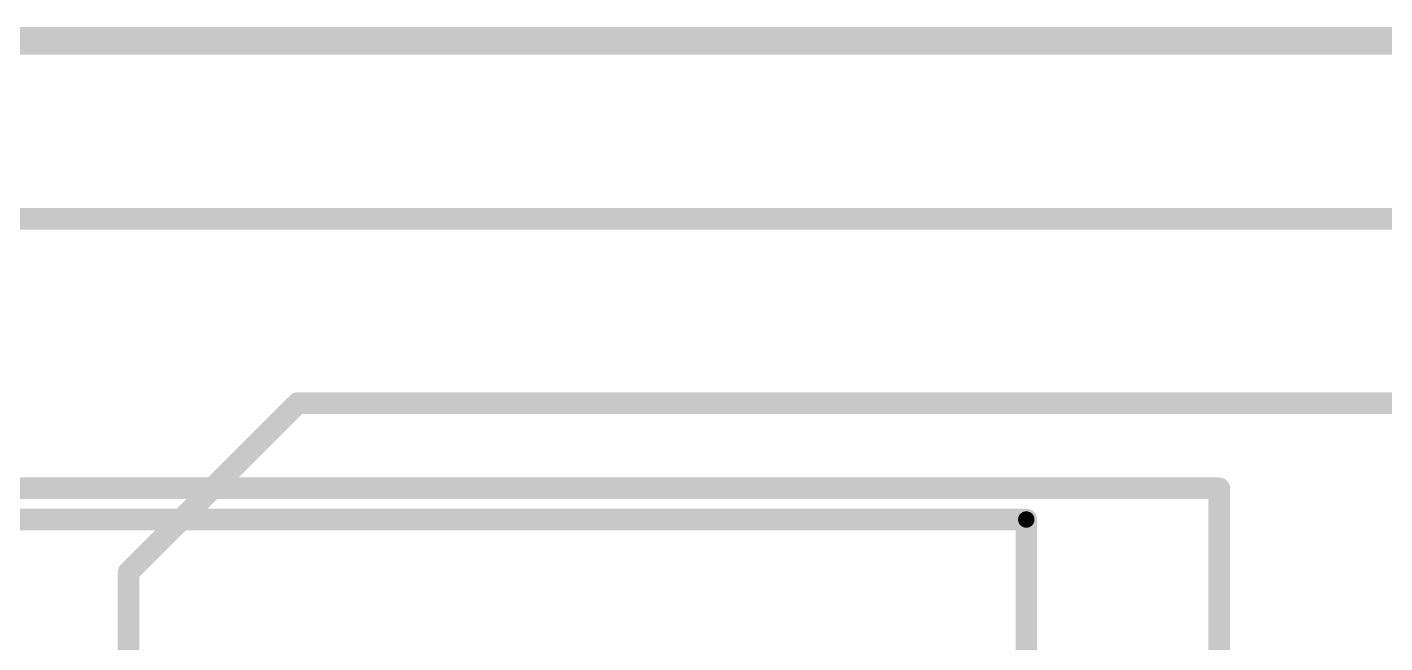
# Model space of a CAD drawing. Header units: inches. Extents: x -3 to 423, y -3 to 110.
# Drawn here: x 13.79 to 26.39, y 18.18 to 23.89 of the extents above; entities that cross this region are included whole.
import ezdxf

# ---------------------------------------------------------------- set-up
doc = ezdxf.new("R2010")
doc.units = ezdxf.units.IN
for name, color, linetype in [('Board Outline', 56, 'Continuous'), ('Bottom Layer', 5, 'Continuous'), ('Bottom Overlay', 54, 'Continuous'), ('Mechanical 1', 6, 'Continuous'), ('Mechanical 10', 56, 'Continuous'), ('Mechanical 12', 56, 'Continuous'), ('Mechanical 15', 56, 'Continuous'), ('Top Layer', 1, 'Continuous')]:
    doc.layers.add(name, color=color, linetype=linetype)

# ---------------------------------------------------------------- blocks, each defined once
blk = doc.blocks.new('WIZ____RB1_125BAG1A_0_B_102')
at = {"layer": 'Bottom Overlay'}
for points in [[(-7.875, -4.89, 0.2, 0.2, 0), (-7.875, -10.89, 0.2, 0.2, 0)], [(7.875, -10.89, 0.2, 0.2, 0), (-7.875, -10.89, 0.2, 0.2, 0)]]:
    blk.add_lwpolyline(points, format="xyseb", dxfattribs=at)
blk.add_lwpolyline([(-7.925, -10.89, 0.1, 0.1, 1), (-7.825, -10.89, 0.1, 0.1, 1)], format="xyseb", close=True, dxfattribs=at)
blk.add_lwpolyline([(-7.925, -10.89, 0.1, 0.1, 1), (-7.825, -10.89, 0.1, 0.1, 1)], format="xyseb", close=True, dxfattribs=at)
at = {"layer": 'Mechanical 10'}
for points in [[(-9.665, 11.18, 0.2, 0.2, 0), (-9.665, -11.18, 0.2, 0.2, 0)], [(9.665, -11.18, 0.2, 0.2, 0), (-9.665, -11.18, 0.2, 0.2, 0)]]:
    blk.add_lwpolyline(points, format="xyseb", dxfattribs=at)
blk.add_lwpolyline([(-9.715, -11.18, 0.1, 0.1, 1), (-9.615, -11.18, 0.1, 0.1, 1)], format="xyseb", close=True, dxfattribs=at)
blk.add_lwpolyline([(-9.715, -11.18, 0.1, 0.1, 1), (-9.615, -11.18, 0.1, 0.1, 1)], format="xyseb", close=True, dxfattribs=at)
at = {"layer": 'Mechanical 12'}
for points in [[(-7.875, 10.89, 0.152, 0.152, 0), (-7.875, -10.89, 0.152, 0.152, 0)], [(7.875, -10.89, 0.152, 0.152, 0), (-7.875, -10.89, 0.152, 0.152, 0)]]:
    blk.add_lwpolyline(points, format="xyseb", dxfattribs=at)
blk.add_lwpolyline([(-7.913, -10.89, 0.0762, 0.0762, 1), (-7.837, -10.89, 0.0762, 0.0762, 1)], format="xyseb", close=True, dxfattribs=at)
blk.add_lwpolyline([(-7.913, -10.89, 0.0762, 0.0762, 1), (-7.837, -10.89, 0.0762, 0.0762, 1)], format="xyseb", close=True, dxfattribs=at)
at = {"layer": 'Mechanical 15'}
for points in [[(-9.665, 11.18, 0.2, 0.2, 0), (-9.665, -11.18, 0.2, 0.2, 0)], [(9.665, -11.18, 0.2, 0.2, 0), (-9.665, -11.18, 0.2, 0.2, 0)]]:
    blk.add_lwpolyline(points, format="xyseb", dxfattribs=at)
blk.add_lwpolyline([(-9.715, -11.18, 0.1, 0.1, 1), (-9.615, -11.18, 0.1, 0.1, 1)], format="xyseb", close=True, dxfattribs=at)
blk.add_lwpolyline([(-9.715, -11.18, 0.1, 0.1, 1), (-9.615, -11.18, 0.1, 0.1, 1)], format="xyseb", close=True, dxfattribs=at)

msp = doc.modelspace()

# ---------------------------------------------------------------- linework, layer by layer
at = {"layer": 'Board Outline'}
msp.add_lwpolyline([(0.02, 23.76, 0.254, 0.254, 0), (31.38, 23.76, 0.254, 0.254, 0)], format="xyseb", dxfattribs=at)
at = {"layer": 'Bottom Layer'}
msp.add_lwpolyline([(3.536, 22.11, 0.2, 0.2, 0), (32.53, 22.11, 0.2, 0.2, 0)], format="xyseb", dxfattribs=at)
at = {"layer": 'Mechanical 1'}
msp.add_lwpolyline([(0.03, 23.76, 0.254, 0.254, 0), (31.37, 23.76, 0.254, 0.254, 0)], format="xyseb", dxfattribs=at)
at = {"layer": 'Top Layer'}
for points in [[(14.73, 18.83, 0.2, 0.2, 0), (16.3, 20.4, 0.2, 0.2, 0)], [(16.3, 20.4, 0.2, 0.2, 0), (28.11, 20.4, 0.2, 0.2, 0)], [(14.73, 16.39, 0.2, 0.2, 0), (14.73, 18.83, 0.2, 0.2, 0)]]:
    msp.add_lwpolyline(points, format="xyseb", dxfattribs=at)
for points in [[(16.25, 20.4, 0.1, 0.1, 1), (16.35, 20.4, 0.1, 0.1, 1)], [(16.25, 20.4, 0.1, 0.1, 1), (16.35, 20.4, 0.1, 0.1, 1)], [(14.68, 18.83, 0.1, 0.1, 1), (14.78, 18.83, 0.1, 0.1, 1)], [(14.68, 18.83, 0.1, 0.1, 1), (14.78, 18.83, 0.1, 0.1, 1)]]:
    msp.add_lwpolyline(points, format="xyseb", close=True, dxfattribs=at)

# ---------------------------------------------------------------- block references
at = {"rotation": 180}
msp.add_blockref('WIZ____RB1_125BAG1A_0_B_102', (15.185, 8.43), dxfattribs=at)

doc.saveas('drawing.dxf')
